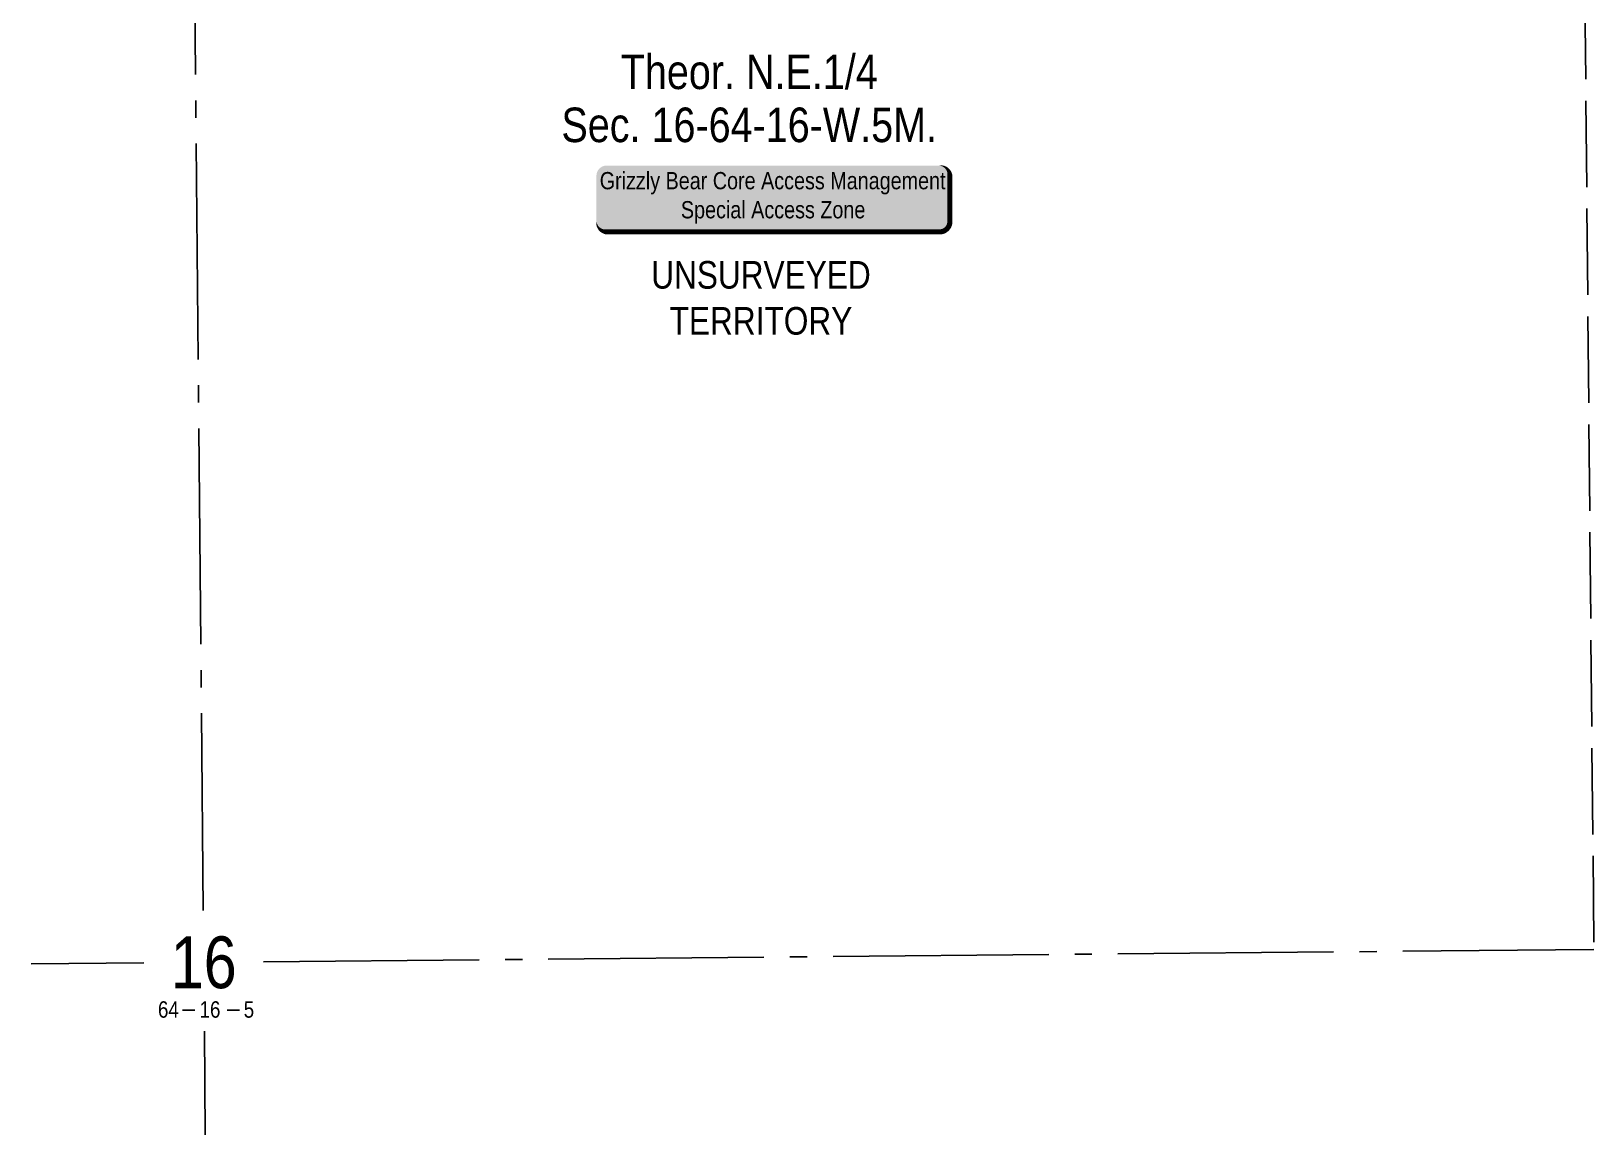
# Model space of a CAD drawing. Extents: x 534052 to 544180, y 6043031 to 6050786.
# Drawn here: x 541453 to 542355, y 6043471 to 6044110 of the extents above; entities that cross this region are included whole.
import ezdxf
from ezdxf.enums import TextEntityAlignment as Align

# ---------------------------------------------------------------- set-up
doc = ezdxf.new("R2010")
doc.units = 0
doc.header["$LTSCALE"] = 5
doc.linetypes.add('foc-QUARTERLINE', pattern=[33, 25, -3, 2, -3])
doc.linetypes.add('foc-UNSURVEYED', pattern=[12.5, 10, -2.5])
for name, color, linetype in [('10', 1, 'Continuous'), ('9', 3, 'Continuous'), ('AS-WILDLIFE-BLOCK', 131, 'Continuous'), ('C-SYMBOL', 7, 'Continuous'), ('L-QSEC', 8, 'foc-QUARTERLINE'), ('L-SECLBL', 7, 'Continuous'), ('L-UNS-T', 3, 'Continuous'), ('L-USEC', 7, 'foc-UNSURVEYED')]:
    doc.layers.add(name, color=color, linetype=linetype)
doc.styles.add('175L', font='', dxfattribs={"height": 20})
doc.styles.add('80', font='', dxfattribs={"height": 10})
doc.styles.add('80L', font='', dxfattribs={"height": 10})
doc.styles.add('SIMPLEX', font='')
doc.styles.get('175L').set_extended_font_data('Arial Narrow')
doc.styles.get('80').set_extended_font_data('Arial Narrow')
doc.styles.get('80L').set_extended_font_data('Arial Narrow')
doc.styles.get('SIMPLEX').set_extended_font_data('Arial Narrow')

# ---------------------------------------------------------------- blocks, each defined once
blk = doc.blocks.new('L-SECLBL')
at = {"layer": '9', "color": 7}
for p, q in [((-5.08, -27.83), (-12.29, -27.83)), ((20.7, -27.83), (13.5, -27.83))]:
    blk.add_line(p, q, dxfattribs=at)
at = {"layer": '10', "color": 2, "style": 'SIMPLEX'}
blk.add_attdef('SEC', text='', height=30, dxfattribs=at).set_placement((0, 0), align=Align.MIDDLE)
at = {"layer": '10', "color": 5, "style": '80L'}
blk.add_attdef('TWP', text='', height=9.5, dxfattribs=at).set_placement((-14.43, -27.37), align=Align.MIDDLE_RIGHT)
blk.add_attdef('RGE', text='', height=9.5, dxfattribs=at).set_placement((3.62, -27.37), align=Align.MIDDLE_CENTER)
blk.add_attdef('MER', text='', height=9.5, dxfattribs=at).set_placement((23.17, -27.37), align=Align.MIDDLE_LEFT)
blk = doc.blocks.new('*U692')
h = blk.add_hatch(color=255)
edge = h.paths.add_edge_path()
edge.add_line((-96.5, -20), (96.5, -20))
edge.add_arc((96.5, -14), 6, 270, 360)
edge.add_line((102.5, -14), (102.5, 12.5))
edge.add_arc((96.5, 12.5), 6, 0, 90)
edge.add_line((96.5, 18.5), (-96.5, 18.5))
edge.add_arc((-96.5, 12.5), 6, 90, 180)
edge.add_line((-102.5, 12.5), (-102.5, -14))
edge.add_arc((-96.5, -14), 6, 180, 270)
at = {"color": 131, "flags": 128}
blk.add_lwpolyline([(-96.5, -20, 3, 3, 0), (96.5, -20, 3, 3, 0.414214), (102.5, -14, 3, 3, 0), (102.5, 12.5, 3, 0, 0.414214), (96.5, 18.5, 0, 0, 0), (-96.5, 18.5, 0, 0, 0.414214), (-102.5, 12.5, 0, 0, 0), (-102.5, -14, 0, 3, 0.414214)], format="xyseb", close=True, dxfattribs=at)
at = {"color": 131, "style": '80'}
blk.add_attdef('ENTER_TEXT_001', (-35.99, -5), '', height=10, dxfattribs=at)

msp = doc.modelspace()

# ---------------------------------------------------------------- linework, layer by layer
at = {"layer": 'L-QSEC'}
for p, q in [((541546.102, 6044374.701), (541553.199, 6043600.48)), ((541588.049, 6043570.813), (542358.786, 6043577.866)), ((541453.477, 6043569.581), (541518.806, 6043570.179)), ((541553.84, 6043530.519), (541554.39, 6043470.502))]:
    msp.add_line(p, q, dxfattribs=at)
at = {"layer": 'L-USEC'}
msp.add_line((542351.27, 6044382.042), (542358.786, 6043577.866), dxfattribs=at)

# ---------------------------------------------------------------- block references
at = {"layer": 'AS-WILDLIFE-BLOCK'}
ref = msp.add_blockref('*U692', (541883.339, 6044013.562), dxfattribs=dict(at, xscale=0.9989536938324243, yscale=0.9989536938324243, zscale=0.9989536938324243))
ref.add_attrib('ENTER_TEXT_001', 'Grizzly Bear Core Access Management', (541782.878, 6044018.278), dxfattribs={"layer": '0', "color": 131, "height": 9.98954, "style": '80'})
ref.add_attrib('ENTER_TEXT_002', 'Special Access Zone', (541829.892, 6044001.452), dxfattribs={"layer": '0', "color": 131, "height": 9.98954, "style": '80'})
at = {"layer": 'L-SECLBL', "color": 4, "xscale": 0.9994790000000038, "yscale": 0.9994790000000038, "zscale": 0.9994790000000038}
msp.add_blockref('L-SECLBL', (541553.474, 6043570.496), dxfattribs=at).add_auto_attribs({'SEC': '16', 'TWP': '64', 'RGE': '16', 'MER': '5'})

# ---------------------------------------------------------------- texts
at = {"layer": 'C-SYMBOL', "color": 3, "style": '175L'}
for s, p in [('Theor. N.E.1/4', (541869.494, 6044070.346)), ('Sec. 16-64-16-W.5M.', (541869.494, 6044039.601))]:
    msp.add_text(s, height=19.98958, dxfattribs=at).set_placement(p, align=Align.BOTTOM_CENTER)
at = {"layer": 'L-UNS-T', "color": 3, "insert": (541876.271, 6043955.275), "char_height": 15.99166, "attachment_point": 5, "style": '80L'}
msp.add_mtext_dynamic_manual_height_columns('UNSURVEYED TERRITORY', width=126.41375, gutter_width=47.5, heights=[0], dxfattribs=at)

doc.saveas('drawing.dxf')
